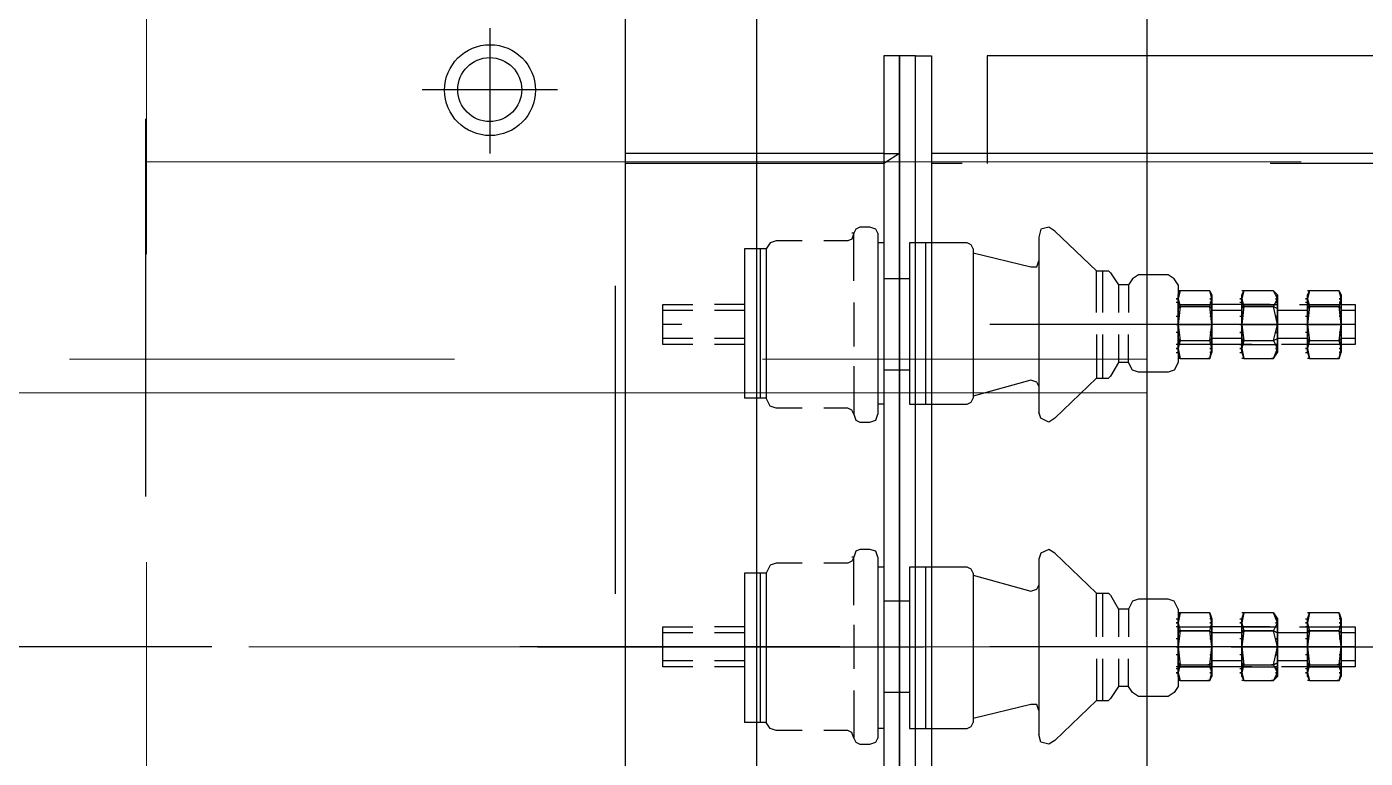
# Model space of a CAD drawing. Header units: metres. Extents: x 531759 to 532310, y 2674774 to 2675087.
# Drawn here: x 532111.0624 to 532111.4971, y 2674966.4623 to 2674966.6998 of the extents above; entities that cross this region are included whole.
import ezdxf

# ---------------------------------------------------------------- set-up
doc = ezdxf.new("R2010")
doc.units = ezdxf.units.M
doc.header["$MEASUREMENT"] = 0
for name, pattern in [('CENTER2', [1.125, 0.75, -0.125, 0.125, -0.125]), ('HIDDEN', [0.375, 0.25, -0.125]), ('PDF_IMPORT', [1, 0.8, -0.2])]:
    doc.linetypes.add(name, pattern=pattern)
doc.layers.add('IDT', color=7, linetype='Continuous')

# ---------------------------------------------------------------- blocks, each defined once
blk = doc.blocks.new('IDT')
at = {"layer": 'IDT', "color": 253, "linetype": 'CENTER2', "lineweight": 5, "ltscale": 0.5}
for p, q in [((27.00598, 20.55789), (27.00598, 21.85489)), ((27.4477, 21.26041), (26.33098, 21.26041)), ((26.63098, 21.10291), (27.33098, 21.10291))]:
    blk.add_line(p, q, dxfattribs=at)
at = {"layer": 'IDT', "color": 0, "linetype": 'PDF_IMPORT', "lineweight": 25, "ltscale": 0.153333}
blk.add_line((27.0063, 20.86626), (27.0063, 21.65456), dxfattribs=at)
at = {"layer": 'IDT', "color": 0, "lineweight": 25}
for p, q in [((26.80793, 20.89662), (26.80793, 21.62419)), ((26.85058, 20.93992), (26.85058, 21.5809)), ((26.75107, 21.0685), (26.75107, 21.45232)), ((26.75624, 21.45232), (26.75624, 21.0685)), ((26.75624, 21.45232), (26.75624, 21.0685)), ((26.76141, 21.45232), (26.76141, 21.0685)), ((26.76141, 21.0685), (26.76141, 21.45232)), ((26.76658, 21.0685), (26.76658, 21.45232)), ((26.85058, 21.10016), (26.85058, 21.4213)), ((26.69744, 21.27786), (26.71101, 21.29078)), ((26.71101, 21.29078), (26.71295, 21.29207)), ((26.71295, 21.29207), (26.71553, 21.29142)), ((26.71553, 21.29142), (26.71618, 21.28884)), ((26.76916, 21.29142), (26.76852, 21.29013)), ((26.7711, 21.29207), (26.76916, 21.29142)), ((26.77433, 21.29207), (26.7711, 21.29207)), ((26.77562, 21.29142), (26.77433, 21.29207)), ((26.77627, 21.29013), (26.77562, 21.29142)), ((26.73815, 21.28626), (26.7375, 21.28496)), ((26.73944, 21.2869), (26.73815, 21.28626)), ((26.75818, 21.2869), (26.73944, 21.2869)), ((26.76658, 21.2869), (26.76852, 21.2869)), ((26.77627, 21.27462), (26.77627, 21.29013)), ((26.77627, 21.29013), (26.77692, 21.28819)), ((26.77692, 21.28819), (26.77821, 21.28755)), ((26.77821, 21.28755), (26.78596, 21.28755)), ((26.79307, 21.28755), (26.80147, 21.28755)), ((26.80147, 21.28755), (26.80341, 21.2869)), ((26.80341, 21.2869), (26.8047, 21.28496)), ((26.71876, 21.27915), (26.7375, 21.28367)), ((26.8047, 21.28496), (26.81181, 21.28496)), ((26.69356, 21.27786), (26.69292, 21.27721)), ((26.69744, 21.27786), (26.69356, 21.27786)), ((26.6955, 21.26429), (26.6955, 21.27786)), ((26.69744, 21.26429), (26.69744, 21.27786)), ((26.71618, 21.28109), (26.71682, 21.27915)), ((26.71682, 21.27915), (26.71876, 21.27915)), ((26.67095, 21.27333), (26.67224, 21.27527)), ((26.67095, 21.26429), (26.67095, 21.27333)), ((26.67224, 21.27527), (26.67418, 21.27656)), ((26.67418, 21.27656), (26.68387, 21.27656)), ((26.68387, 21.27656), (26.68581, 21.27527)), ((26.68581, 21.27527), (26.6871, 21.27333)), ((26.6871, 21.27333), (26.6871, 21.26429)), ((26.6871, 21.27333), (26.69033, 21.27333)), ((26.69033, 21.27333), (26.69292, 21.27721)), ((26.69033, 21.26429), (26.69033, 21.27333)), ((26.75818, 21.27527), (26.76658, 21.27527)), ((26.61861, 21.27139), (26.61796, 21.26881)), ((26.61796, 21.26881), (26.61861, 21.27139)), ((26.61861, 21.27139), (26.61796, 21.2701)), ((26.61796, 21.2701), (26.61796, 21.26946)), ((26.61796, 21.26881), (26.61796, 21.2701)), ((26.61796, 21.2701), (26.61796, 21.26881)), ((26.61796, 21.2701), (26.61796, 21.26946)), ((26.61796, 21.26881), (26.61861, 21.26622)), ((26.61861, 21.26622), (26.61796, 21.26881)), ((26.61796, 21.26558), (26.61796, 21.26881)), ((26.61796, 21.26881), (26.61796, 21.26558)), ((26.61861, 21.26881), (26.61796, 21.26881)), ((26.61796, 21.26881), (26.61861, 21.26881)), ((26.6283, 21.27139), (26.61861, 21.27139)), ((26.61861, 21.27139), (26.61926, 21.27139)), ((26.62895, 21.26881), (26.6283, 21.27139)), ((26.62895, 21.2701), (26.6283, 21.27139)), ((26.6283, 21.27139), (26.62895, 21.26881)), ((26.6283, 21.27139), (26.62895, 21.27139)), ((26.6283, 21.26622), (26.62895, 21.26881)), ((26.62895, 21.26881), (26.6283, 21.26622)), ((26.62895, 21.26946), (26.62895, 21.2701)), ((26.62895, 21.26881), (26.62895, 21.2701)), ((26.62895, 21.2701), (26.62895, 21.26881)), ((26.62895, 21.2701), (26.62895, 21.26946)), ((26.62895, 21.26558), (26.62895, 21.26881)), ((26.62895, 21.26881), (26.62895, 21.26558)), ((26.62959, 21.26881), (26.62895, 21.26881)), ((26.62895, 21.26881), (26.62959, 21.26881)), ((26.63993, 21.27139), (26.63864, 21.26881)), ((26.63864, 21.26881), (26.63993, 21.27139)), ((26.63993, 21.27139), (26.63864, 21.2701)), ((26.63864, 21.26881), (26.63864, 21.2701)), ((26.63864, 21.2701), (26.63864, 21.26881)), ((26.63864, 21.26946), (26.63929, 21.2701)), ((26.63929, 21.2701), (26.63864, 21.26946)), ((26.63864, 21.26881), (26.63993, 21.26622)), ((26.63993, 21.26622), (26.63864, 21.26881)), ((26.63864, 21.26558), (26.63864, 21.26881)), ((26.63864, 21.26881), (26.63864, 21.26558)), ((26.63929, 21.26881), (26.63864, 21.26881)), ((26.63864, 21.26881), (26.63929, 21.26881)), ((26.64962, 21.27139), (26.63993, 21.27139)), ((26.63993, 21.27139), (26.64058, 21.27139)), ((26.65027, 21.26881), (26.64962, 21.27139)), ((26.65027, 21.2701), (26.64962, 21.27139)), ((26.64962, 21.27139), (26.65027, 21.26881)), ((26.64962, 21.27139), (26.65027, 21.27139)), ((26.64962, 21.26622), (26.65027, 21.26881)), ((26.65027, 21.26881), (26.64962, 21.26622)), ((26.65027, 21.26946), (26.65027, 21.2701)), ((26.65027, 21.26881), (26.65027, 21.2701)), ((26.65027, 21.2701), (26.65027, 21.26881)), ((26.65027, 21.2701), (26.65027, 21.26946)), ((26.65027, 21.26558), (26.65027, 21.26881)), ((26.65027, 21.26881), (26.65027, 21.26558)), ((26.65092, 21.26881), (26.65027, 21.26881)), ((26.65027, 21.26881), (26.65092, 21.26881)), ((26.66061, 21.27139), (26.65996, 21.26881)), ((26.65996, 21.26881), (26.66061, 21.27139)), ((26.66061, 21.27139), (26.65996, 21.2701)), ((26.65996, 21.2701), (26.65996, 21.26946)), ((26.65996, 21.26881), (26.65996, 21.2701)), ((26.65996, 21.2701), (26.65996, 21.26881)), ((26.65996, 21.2701), (26.65996, 21.26946)), ((26.65996, 21.26881), (26.66061, 21.26622)), ((26.66061, 21.26622), (26.65996, 21.26881)), ((26.65996, 21.26558), (26.65996, 21.26881)), ((26.65996, 21.26881), (26.65996, 21.26558)), ((26.66061, 21.26881), (26.65996, 21.26881)), ((26.65996, 21.26881), (26.66061, 21.26881)), ((26.6703, 21.27139), (26.66061, 21.27139)), ((26.66061, 21.27139), (26.66126, 21.27139)), ((26.67095, 21.26881), (26.6703, 21.27139)), ((26.67095, 21.2701), (26.6703, 21.27139)), ((26.6703, 21.27139), (26.67095, 21.26881)), ((26.6703, 21.27139), (26.67095, 21.27139)), ((26.6703, 21.26622), (26.67095, 21.26881)), ((26.67095, 21.26881), (26.6703, 21.26622)), ((26.67095, 21.26946), (26.67095, 21.2701)), ((26.67095, 21.26881), (26.67095, 21.2701)), ((26.67095, 21.2701), (26.67095, 21.26881)), ((26.67095, 21.2701), (26.67095, 21.26946)), ((26.67095, 21.26558), (26.67095, 21.26881)), ((26.67095, 21.26881), (26.67095, 21.26558)), ((26.67159, 21.26881), (26.67095, 21.26881)), ((26.67095, 21.26881), (26.67159, 21.26881)), ((26.61344, 21.25395), (26.61344, 21.26687)), ((26.61344, 21.26687), (26.63735, 21.26687)), ((26.61344, 21.26493), (26.61796, 21.26493)), ((26.61796, 21.26752), (26.61861, 21.26752)), ((26.61796, 21.26752), (26.61861, 21.26752)), ((26.61796, 21.26687), (26.61796, 21.26622)), ((26.61796, 21.26622), (26.61796, 21.26687)), ((26.62895, 21.26687), (26.61796, 21.26687)), ((26.61796, 21.26687), (26.61861, 21.26687)), ((26.61861, 21.26622), (26.61796, 21.26041)), ((26.61861, 21.26622), (26.61796, 21.26041)), ((26.61796, 21.26622), (26.61796, 21.26364)), ((26.61796, 21.26364), (26.61796, 21.26622)), ((26.61796, 21.26558), (26.61861, 21.26622)), ((26.61861, 21.26622), (26.61796, 21.26558)), ((26.61796, 21.26041), (26.61796, 21.26558)), ((26.61796, 21.26558), (26.61796, 21.26041)), ((26.6283, 21.26622), (26.61861, 21.26622)), ((26.6283, 21.26622), (26.61861, 21.26622)), ((26.61861, 21.26622), (26.61926, 21.26622)), ((26.62895, 21.26041), (26.6283, 21.26622)), ((26.62895, 21.26041), (26.6283, 21.26622)), ((26.6283, 21.26622), (26.62895, 21.26558)), ((26.6283, 21.26622), (26.62895, 21.26558)), ((26.62895, 21.26622), (26.6283, 21.26622)), ((26.6283, 21.26622), (26.62895, 21.26622)), ((26.62895, 21.26752), (26.62959, 21.26752)), ((26.62895, 21.26752), (26.62959, 21.26752)), ((26.62895, 21.26622), (26.62895, 21.26687)), ((26.62895, 21.26687), (26.62895, 21.26622)), ((26.62895, 21.26687), (26.62959, 21.26687)), ((26.62895, 21.26364), (26.62895, 21.26622)), ((26.62895, 21.26622), (26.62895, 21.26364)), ((26.62895, 21.26041), (26.62895, 21.26558)), ((26.62895, 21.26558), (26.62895, 21.26041)), ((26.62895, 21.26493), (26.63864, 21.26493)), ((26.63864, 21.26752), (26.63929, 21.26752)), ((26.63929, 21.26752), (26.63864, 21.26752)), ((26.63864, 21.26687), (26.63864, 21.26622)), ((26.63864, 21.26622), (26.63864, 21.26687)), ((26.65027, 21.26687), (26.63864, 21.26687)), ((26.63864, 21.26687), (26.63929, 21.26687)), ((26.63993, 21.26622), (26.63864, 21.26041)), ((26.63993, 21.26622), (26.63864, 21.26041)), ((26.63864, 21.26622), (26.63864, 21.26364)), ((26.63864, 21.26364), (26.63864, 21.26622)), ((26.63864, 21.26558), (26.63993, 21.26622)), ((26.63993, 21.26622), (26.63864, 21.26558)), ((26.63864, 21.26041), (26.63864, 21.26558)), ((26.63864, 21.26558), (26.63864, 21.26041)), ((26.64962, 21.26622), (26.63993, 21.26622)), ((26.64962, 21.26622), (26.63993, 21.26622)), ((26.63993, 21.26622), (26.64058, 21.26622)), ((26.64704, 21.26687), (26.67095, 21.26687)), ((26.65027, 21.26041), (26.64962, 21.26622)), ((26.65027, 21.26041), (26.64962, 21.26622)), ((26.64962, 21.26622), (26.65027, 21.26558)), ((26.64962, 21.26622), (26.65027, 21.26558)), ((26.65027, 21.26622), (26.64962, 21.26622)), ((26.64962, 21.26622), (26.65027, 21.26622)), ((26.65027, 21.26752), (26.65092, 21.26752)), ((26.65027, 21.26752), (26.65092, 21.26752)), ((26.65027, 21.26622), (26.65027, 21.26687)), ((26.65027, 21.26687), (26.65027, 21.26622)), ((26.65027, 21.26687), (26.65092, 21.26687)), ((26.65027, 21.26364), (26.65027, 21.26622)), ((26.65027, 21.26622), (26.65027, 21.26364)), ((26.65027, 21.26041), (26.65027, 21.26558)), ((26.65027, 21.26558), (26.65027, 21.26041)), ((26.65027, 21.26493), (26.65996, 21.26493)), ((26.65996, 21.26752), (26.66061, 21.26752)), ((26.65996, 21.26752), (26.66061, 21.26752)), ((26.65996, 21.26687), (26.65996, 21.26622)), ((26.65996, 21.26622), (26.65996, 21.26687)), ((26.67095, 21.26687), (26.65996, 21.26687)), ((26.65996, 21.26687), (26.66061, 21.26687)), ((26.66061, 21.26622), (26.65996, 21.26041)), ((26.66061, 21.26622), (26.65996, 21.26041)), ((26.65996, 21.26622), (26.65996, 21.26364)), ((26.65996, 21.26364), (26.65996, 21.26622)), ((26.65996, 21.26558), (26.66061, 21.26622)), ((26.66061, 21.26622), (26.65996, 21.26558)), ((26.65996, 21.26041), (26.65996, 21.26558)), ((26.65996, 21.26558), (26.65996, 21.26041)), ((26.6703, 21.26622), (26.66061, 21.26622)), ((26.6703, 21.26622), (26.66061, 21.26622)), ((26.66061, 21.26622), (26.66126, 21.26622)), ((26.67095, 21.26041), (26.6703, 21.26622)), ((26.67095, 21.26041), (26.6703, 21.26622)), ((26.6703, 21.26622), (26.67095, 21.26558)), ((26.6703, 21.26622), (26.67095, 21.26558)), ((26.67095, 21.26622), (26.6703, 21.26622)), ((26.6703, 21.26622), (26.67095, 21.26622)), ((26.67095, 21.26752), (26.67159, 21.26752)), ((26.67095, 21.26752), (26.67159, 21.26752)), ((26.67095, 21.26622), (26.67095, 21.26687)), ((26.67095, 21.26687), (26.67095, 21.26622)), ((26.67095, 21.26687), (26.67159, 21.26687)), ((26.67095, 21.26364), (26.67095, 21.26622)), ((26.67095, 21.26622), (26.67095, 21.26364)), ((26.67095, 21.26041), (26.67095, 21.26558)), ((26.67095, 21.26558), (26.67095, 21.26041)), ((26.77627, 21.2533), (26.77627, 21.26752)), ((26.81181, 21.26687), (26.8215, 21.26687)), ((26.81181, 21.26493), (26.8215, 21.26493)), ((26.82861, 21.26687), (26.8383, 21.26687)), ((26.82861, 21.26493), (26.8383, 21.26493)), ((26.8383, 21.26687), (26.8383, 21.25395)), ((26.61796, 21.26364), (26.61796, 21.26041)), ((26.61796, 21.26041), (26.61796, 21.26364)), ((26.61796, 21.26299), (26.61861, 21.26299)), ((26.61796, 21.26041), (26.61861, 21.25524)), ((26.61796, 21.26041), (26.61861, 21.25524)), ((26.61796, 21.25589), (26.61796, 21.26041)), ((26.61796, 21.26041), (26.61796, 21.25589)), ((26.61796, 21.26041), (26.61796, 21.25718)), ((26.61796, 21.25718), (26.61796, 21.26041)), ((26.61796, 21.26041), (26.62895, 21.26041)), ((26.62895, 21.26041), (26.61796, 21.26041)), ((26.61796, 21.26041), (26.61861, 21.26041)), ((26.6283, 21.25524), (26.62895, 21.26041)), ((26.6283, 21.25524), (26.62895, 21.26041)), ((26.62895, 21.26041), (26.62895, 21.26364)), ((26.62895, 21.26364), (26.62895, 21.26041)), ((26.62895, 21.26299), (26.62959, 21.26299)), ((26.62895, 21.26299), (26.62959, 21.26299)), ((26.62895, 21.26041), (26.62895, 21.25589)), ((26.62895, 21.25589), (26.62895, 21.26041)), ((26.62895, 21.25718), (26.62895, 21.26041)), ((26.62895, 21.26041), (26.62895, 21.25718)), ((26.62959, 21.26041), (26.62895, 21.26041)), ((26.62895, 21.26041), (26.62959, 21.26041)), ((26.63864, 21.26364), (26.63864, 21.26041)), ((26.63864, 21.26041), (26.63864, 21.26364)), ((26.63929, 21.26299), (26.63864, 21.26299)), ((26.63864, 21.26299), (26.63929, 21.26299)), ((26.63864, 21.26041), (26.63993, 21.25524)), ((26.63864, 21.26041), (26.63993, 21.25524)), ((26.63864, 21.25589), (26.63864, 21.26041)), ((26.63864, 21.26041), (26.63864, 21.25589)), ((26.63864, 21.26041), (26.63864, 21.25718)), ((26.63864, 21.25718), (26.63864, 21.26041)), ((26.63864, 21.26041), (26.65027, 21.26041)), ((26.65027, 21.26041), (26.63864, 21.26041)), ((26.63864, 21.26041), (26.63929, 21.26041)), ((26.64962, 21.25524), (26.65027, 21.26041)), ((26.64962, 21.25524), (26.65027, 21.26041)), ((26.65027, 21.26041), (26.65027, 21.26364)), ((26.65027, 21.26364), (26.65027, 21.26041)), ((26.65027, 21.26299), (26.65092, 21.26299)), ((26.65027, 21.26299), (26.65092, 21.26299)), ((26.65027, 21.26041), (26.65027, 21.25589)), ((26.65027, 21.25589), (26.65027, 21.26041)), ((26.65027, 21.25718), (26.65027, 21.26041)), ((26.65027, 21.26041), (26.65027, 21.25718)), ((26.65092, 21.26041), (26.65027, 21.26041)), ((26.65027, 21.26041), (26.65092, 21.26041)), ((26.65996, 21.26364), (26.65996, 21.26041)), ((26.65996, 21.26041), (26.65996, 21.26364)), ((26.65996, 21.26299), (26.66061, 21.26299)), ((26.65996, 21.26041), (26.66061, 21.25524)), ((26.65996, 21.26041), (26.66061, 21.25524)), ((26.65996, 21.25589), (26.65996, 21.26041)), ((26.65996, 21.26041), (26.65996, 21.25589)), ((26.65996, 21.26041), (26.65996, 21.25718)), ((26.65996, 21.25718), (26.65996, 21.26041)), ((26.65996, 21.26041), (26.67095, 21.26041)), ((26.67095, 21.26041), (26.65996, 21.26041)), ((26.65996, 21.26041), (26.66061, 21.26041)), ((26.6703, 21.25524), (26.67095, 21.26041)), ((26.6703, 21.25524), (26.67095, 21.26041)), ((26.67095, 21.26041), (26.67095, 21.26364)), ((26.67095, 21.26364), (26.67095, 21.26041)), ((26.67095, 21.26299), (26.67159, 21.26299)), ((26.67095, 21.26299), (26.67159, 21.26299)), ((26.67095, 21.26041), (26.67095, 21.25589)), ((26.67095, 21.25589), (26.67095, 21.26041)), ((26.67095, 21.25718), (26.67095, 21.26041)), ((26.67095, 21.26041), (26.67095, 21.25718)), ((26.67159, 21.26041), (26.67095, 21.26041)), ((26.67095, 21.26041), (26.67159, 21.26041)), ((26.61344, 21.25589), (26.61796, 21.25589)), ((26.61796, 21.25782), (26.61861, 21.25782)), ((26.61796, 21.25718), (26.61796, 21.25524)), ((26.61796, 21.25524), (26.61796, 21.25718)), ((26.61796, 21.25266), (26.61796, 21.25589)), ((26.61796, 21.25589), (26.61796, 21.25266)), ((26.61796, 21.25589), (26.61861, 21.25524)), ((26.61861, 21.25524), (26.61796, 21.25589)), ((26.6283, 21.25524), (26.62895, 21.25589)), ((26.6283, 21.25524), (26.62895, 21.25589)), ((26.62895, 21.25782), (26.62959, 21.25782)), ((26.62895, 21.25782), (26.62959, 21.25782)), ((26.62895, 21.25524), (26.62895, 21.25718)), ((26.62895, 21.25718), (26.62895, 21.25524)), ((26.62895, 21.25589), (26.62895, 21.25266)), ((26.62895, 21.25266), (26.62895, 21.25589)), ((26.62895, 21.25589), (26.63864, 21.25589)), ((26.63929, 21.25782), (26.63864, 21.25782)), ((26.63864, 21.25782), (26.63929, 21.25782)), ((26.63864, 21.25718), (26.63864, 21.25524)), ((26.63864, 21.25524), (26.63864, 21.25718)), ((26.63864, 21.25266), (26.63864, 21.25589)), ((26.63864, 21.25589), (26.63864, 21.25266)), ((26.63864, 21.25589), (26.63993, 21.25524)), ((26.63993, 21.25524), (26.63864, 21.25589)), ((26.64962, 21.25524), (26.65027, 21.25589)), ((26.64962, 21.25524), (26.65027, 21.25589)), ((26.65027, 21.25782), (26.65092, 21.25782)), ((26.65027, 21.25782), (26.65092, 21.25782)), ((26.65027, 21.25524), (26.65027, 21.25718)), ((26.65027, 21.25718), (26.65027, 21.25524)), ((26.65027, 21.25589), (26.65027, 21.25266)), ((26.65027, 21.25266), (26.65027, 21.25589)), ((26.65027, 21.25589), (26.65996, 21.25589)), ((26.65996, 21.25782), (26.66061, 21.25782)), ((26.65996, 21.25718), (26.65996, 21.25524)), ((26.65996, 21.25524), (26.65996, 21.25718)), ((26.65996, 21.25266), (26.65996, 21.25589)), ((26.65996, 21.25589), (26.65996, 21.25266)), ((26.65996, 21.25589), (26.66061, 21.25524)), ((26.66061, 21.25524), (26.65996, 21.25589)), ((26.6703, 21.25524), (26.67095, 21.25589)), ((26.6703, 21.25524), (26.67095, 21.25589)), ((26.67095, 21.25782), (26.67159, 21.25782)), ((26.67095, 21.25782), (26.67159, 21.25782)), ((26.67095, 21.25524), (26.67095, 21.25718)), ((26.67095, 21.25718), (26.67095, 21.25524)), ((26.67095, 21.24813), (26.67095, 21.25718)), ((26.67095, 21.25589), (26.67095, 21.25266)), ((26.67095, 21.25266), (26.67095, 21.25589)), ((26.6871, 21.24813), (26.6871, 21.25718)), ((26.69033, 21.24813), (26.69033, 21.25718)), ((26.6955, 21.24296), (26.6955, 21.25718)), ((26.69744, 21.25718), (26.69744, 21.24296)), ((26.81181, 21.25589), (26.8215, 21.25589)), ((26.82861, 21.25589), (26.8383, 21.25589)), ((26.63153, 21.25395), (26.61344, 21.25395)), ((26.61861, 21.25524), (26.61796, 21.25266)), ((26.61861, 21.25524), (26.61796, 21.25266)), ((26.61796, 21.25524), (26.61796, 21.25395)), ((26.61796, 21.25395), (26.61796, 21.25524)), ((26.61796, 21.25395), (26.61861, 21.25395)), ((26.61796, 21.25395), (26.61861, 21.25395)), ((26.62895, 21.25395), (26.61796, 21.25395)), ((26.61796, 21.25266), (26.61861, 21.24942)), ((26.61796, 21.25266), (26.61861, 21.24942)), ((26.61796, 21.25266), (26.61796, 21.25136)), ((26.61796, 21.25136), (26.61796, 21.25266)), ((26.61861, 21.25266), (26.61796, 21.25266)), ((26.61796, 21.25266), (26.61861, 21.25266)), ((26.6283, 21.25524), (26.61861, 21.25524)), ((26.61861, 21.25524), (26.6283, 21.25524)), ((26.61861, 21.25524), (26.61926, 21.25524)), ((26.61861, 21.25524), (26.61926, 21.25524)), ((26.62895, 21.25266), (26.6283, 21.25524)), ((26.62895, 21.25266), (26.6283, 21.25524)), ((26.62895, 21.25524), (26.6283, 21.25524)), ((26.6283, 21.25524), (26.62895, 21.25524)), ((26.6283, 21.24942), (26.62895, 21.25266)), ((26.6283, 21.24942), (26.62895, 21.25266)), ((26.62895, 21.25395), (26.62895, 21.25524)), ((26.62895, 21.25524), (26.62895, 21.25395)), ((26.62895, 21.25395), (26.62959, 21.25395)), ((26.62895, 21.25395), (26.62959, 21.25395)), ((26.62895, 21.25266), (26.62895, 21.25136)), ((26.62895, 21.25136), (26.62895, 21.25266)), ((26.62959, 21.25266), (26.62895, 21.25266)), ((26.62895, 21.25266), (26.62959, 21.25266)), ((26.63993, 21.25524), (26.63864, 21.25266)), ((26.63993, 21.25524), (26.63864, 21.25266)), ((26.63864, 21.25524), (26.63864, 21.25395)), ((26.63864, 21.25395), (26.63864, 21.25524)), ((26.63929, 21.25395), (26.63864, 21.25395)), ((26.63929, 21.25395), (26.63864, 21.25395)), ((26.65027, 21.25395), (26.63864, 21.25395)), ((26.63864, 21.25266), (26.63993, 21.24942)), ((26.63864, 21.25266), (26.63993, 21.24942)), ((26.63864, 21.25266), (26.63864, 21.25136)), ((26.63864, 21.25136), (26.63864, 21.25266)), ((26.63929, 21.25266), (26.63864, 21.25266)), ((26.63864, 21.25266), (26.63929, 21.25266)), ((26.64962, 21.25524), (26.63993, 21.25524)), ((26.63993, 21.25524), (26.64962, 21.25524)), ((26.63993, 21.25524), (26.64058, 21.25524)), ((26.63993, 21.25524), (26.64058, 21.25524)), ((26.64122, 21.25395), (26.65996, 21.25395)), ((26.65027, 21.25266), (26.64962, 21.25524)), ((26.65027, 21.25266), (26.64962, 21.25524)), ((26.65027, 21.25524), (26.64962, 21.25524)), ((26.64962, 21.25524), (26.65027, 21.25524)), ((26.64962, 21.24942), (26.65027, 21.25266)), ((26.64962, 21.24942), (26.65027, 21.25266)), ((26.65027, 21.25395), (26.65027, 21.25524)), ((26.65027, 21.25524), (26.65027, 21.25395)), ((26.65027, 21.25395), (26.65092, 21.25395)), ((26.65027, 21.25395), (26.65092, 21.25395)), ((26.65027, 21.25266), (26.65027, 21.25136)), ((26.65027, 21.25136), (26.65027, 21.25266)), ((26.65092, 21.25266), (26.65027, 21.25266)), ((26.65027, 21.25266), (26.65092, 21.25266)), ((26.66061, 21.25524), (26.65996, 21.25266)), ((26.66061, 21.25524), (26.65996, 21.25266)), ((26.65996, 21.25524), (26.65996, 21.25395)), ((26.65996, 21.25395), (26.65996, 21.25524)), ((26.65996, 21.25395), (26.66061, 21.25395)), ((26.65996, 21.25395), (26.66061, 21.25395)), ((26.67095, 21.25395), (26.65996, 21.25395)), ((26.65996, 21.25266), (26.66061, 21.24942)), ((26.65996, 21.25266), (26.66061, 21.24942)), ((26.65996, 21.25266), (26.65996, 21.25136)), ((26.65996, 21.25136), (26.65996, 21.25266)), ((26.66061, 21.25266), (26.65996, 21.25266)), ((26.65996, 21.25266), (26.66061, 21.25266)), ((26.6703, 21.25524), (26.66061, 21.25524)), ((26.66061, 21.25524), (26.6703, 21.25524)), ((26.66061, 21.25524), (26.66126, 21.25524)), ((26.66061, 21.25524), (26.66126, 21.25524)), ((26.67095, 21.25266), (26.6703, 21.25524)), ((26.67095, 21.25266), (26.6703, 21.25524)), ((26.67095, 21.25524), (26.6703, 21.25524)), ((26.6703, 21.25524), (26.67095, 21.25524)), ((26.6703, 21.24942), (26.67095, 21.25266)), ((26.6703, 21.24942), (26.67095, 21.25266)), ((26.67095, 21.25395), (26.67095, 21.25524)), ((26.67095, 21.25524), (26.67095, 21.25395)), ((26.67095, 21.25395), (26.67159, 21.25395)), ((26.67095, 21.25395), (26.67159, 21.25395)), ((26.67095, 21.25266), (26.67095, 21.25136)), ((26.67095, 21.25136), (26.67095, 21.25266)), ((26.67159, 21.25266), (26.67095, 21.25266)), ((26.67095, 21.25266), (26.67159, 21.25266)), ((26.81181, 21.25395), (26.8215, 21.25395)), ((26.8383, 21.25395), (26.82861, 21.25395)), ((26.61861, 21.24942), (26.61796, 21.25136)), ((26.61796, 21.25136), (26.61861, 21.25136)), ((26.61861, 21.24942), (26.6283, 21.24942)), ((26.61861, 21.24942), (26.61926, 21.24942)), ((26.62895, 21.25136), (26.6283, 21.24942)), ((26.6283, 21.24942), (26.62895, 21.24942)), ((26.62959, 21.25136), (26.62895, 21.25136)), ((26.63993, 21.24942), (26.63864, 21.25136)), ((26.63864, 21.25136), (26.63929, 21.25136)), ((26.63929, 21.25136), (26.63864, 21.25136)), ((26.63993, 21.24942), (26.64962, 21.24942)), ((26.63993, 21.24942), (26.64058, 21.24942)), ((26.65027, 21.25136), (26.64962, 21.24942)), ((26.64962, 21.24942), (26.65027, 21.24942)), ((26.65092, 21.25136), (26.65027, 21.25136)), ((26.66061, 21.24942), (26.65996, 21.25136)), ((26.65996, 21.25136), (26.66061, 21.25136)), ((26.66061, 21.24942), (26.6703, 21.24942)), ((26.66061, 21.24942), (26.66126, 21.24942)), ((26.67095, 21.25136), (26.6703, 21.24942)), ((26.6703, 21.24942), (26.67095, 21.24942)), ((26.67159, 21.25136), (26.67095, 21.25136)), ((26.67095, 21.24813), (26.67224, 21.24555)), ((26.68581, 21.24555), (26.6871, 21.24813)), ((26.6871, 21.24813), (26.69033, 21.24813)), ((26.69292, 21.24361), (26.69033, 21.24813)), ((26.67224, 21.24555), (26.67418, 21.2449)), ((26.67418, 21.2449), (26.68387, 21.2449)), ((26.68387, 21.2449), (26.68581, 21.24555)), ((26.69356, 21.24296), (26.69292, 21.24361)), ((26.69744, 21.24296), (26.69356, 21.24296)), ((26.69744, 21.24296), (26.71101, 21.23004)), ((26.75818, 21.24555), (26.76658, 21.24555)), ((26.77627, 21.24684), (26.77627, 21.23133)), ((26.71682, 21.24167), (26.71618, 21.24038)), ((26.71876, 21.24232), (26.71682, 21.24167)), ((26.7375, 21.23715), (26.71876, 21.24232)), ((26.7375, 21.2365), (26.73815, 21.23521)), ((26.73815, 21.23521), (26.73944, 21.23456)), ((26.73944, 21.23456), (26.75818, 21.23456)), ((26.76658, 21.23456), (26.76852, 21.23456)), ((26.80341, 21.23392), (26.8047, 21.2365)), ((26.8047, 21.2365), (26.81181, 21.2365)), ((26.71101, 21.23004), (26.71295, 21.22875)), ((26.71295, 21.22875), (26.71553, 21.23004)), ((26.71553, 21.23004), (26.71618, 21.23198)), ((26.76852, 21.23133), (26.76916, 21.22939)), ((26.77562, 21.22939), (26.77627, 21.23133)), ((26.77627, 21.23133), (26.77692, 21.23262)), ((26.77627, 21.23133), (26.77692, 21.23133)), ((26.77692, 21.23262), (26.77821, 21.23327)), ((26.77821, 21.23327), (26.78596, 21.23327)), ((26.79307, 21.23327), (26.80147, 21.23327)), ((26.80147, 21.23327), (26.80341, 21.23392)), ((26.76916, 21.22939), (26.7711, 21.22875)), ((26.7711, 21.22875), (26.77433, 21.22875)), ((26.77433, 21.22875), (26.77562, 21.22939)), ((26.71101, 21.1861), (26.71295, 21.18739)), ((26.71295, 21.18739), (26.71553, 21.1861)), ((26.76916, 21.18675), (26.76852, 21.18481)), ((26.7711, 21.18739), (26.76916, 21.18675)), ((26.77433, 21.18739), (26.7711, 21.18739)), ((26.77562, 21.18675), (26.77433, 21.18739)), ((26.77627, 21.18481), (26.77562, 21.18675)), ((26.69744, 21.17318), (26.71101, 21.1861)), ((26.71553, 21.1861), (26.71618, 21.18416)), ((26.77627, 21.1693), (26.77627, 21.18481)), ((26.77627, 21.18481), (26.77692, 21.18352)), ((26.77692, 21.18352), (26.77821, 21.18287)), ((26.77821, 21.18287), (26.78596, 21.18287)), ((26.79307, 21.18287), (26.80147, 21.18287)), ((26.80147, 21.18287), (26.80341, 21.18222)), ((26.80341, 21.18222), (26.8047, 21.17964)), ((26.71876, 21.17382), (26.7375, 21.17899)), ((26.73815, 21.18093), (26.7375, 21.17964)), ((26.73944, 21.18158), (26.73815, 21.18093)), ((26.75818, 21.18158), (26.73944, 21.18158)), ((26.76658, 21.18158), (26.76852, 21.18158)), ((26.8047, 21.17964), (26.81181, 21.17964)), ((26.69356, 21.17318), (26.69292, 21.17253)), ((26.69744, 21.17318), (26.69356, 21.17318)), ((26.6955, 21.15896), (26.6955, 21.17318)), ((26.69744, 21.15896), (26.69744, 21.17318)), ((26.71618, 21.17576), (26.71682, 21.17447)), ((26.71682, 21.17447), (26.71876, 21.17382)), ((26.67095, 21.16801), (26.67224, 21.17059)), ((26.67224, 21.17059), (26.67418, 21.17124)), ((26.67418, 21.17124), (26.68387, 21.17124)), ((26.68387, 21.17124), (26.68581, 21.17059)), ((26.68581, 21.17059), (26.6871, 21.16801)), ((26.69033, 21.16801), (26.69292, 21.17253)), ((26.75818, 21.17059), (26.76658, 21.17059)), ((26.61861, 21.16672), (26.61796, 21.16349)), ((26.61796, 21.16349), (26.61861, 21.16672)), ((26.61861, 21.16672), (26.61796, 21.16478)), ((26.61796, 21.16478), (26.61861, 21.16478)), ((26.61796, 21.16349), (26.61796, 21.16478)), ((26.61796, 21.16478), (26.61796, 21.16349)), ((26.6283, 21.16672), (26.61861, 21.16672)), ((26.61861, 21.16672), (26.61926, 21.16672)), ((26.62895, 21.16349), (26.6283, 21.16672)), ((26.62895, 21.16478), (26.6283, 21.16672)), ((26.6283, 21.16672), (26.62895, 21.16349)), ((26.6283, 21.16672), (26.62895, 21.16672)), ((26.62959, 21.16478), (26.62895, 21.16478)), ((26.62895, 21.16349), (26.62895, 21.16478)), ((26.62895, 21.16478), (26.62895, 21.16349)), ((26.63993, 21.16672), (26.63864, 21.16349)), ((26.63864, 21.16349), (26.63993, 21.16672)), ((26.63993, 21.16672), (26.63864, 21.16478)), ((26.63864, 21.16478), (26.63929, 21.16478)), ((26.63929, 21.16478), (26.63864, 21.16478)), ((26.63864, 21.16349), (26.63864, 21.16478)), ((26.63864, 21.16478), (26.63864, 21.16349)), ((26.64962, 21.16672), (26.63993, 21.16672)), ((26.63993, 21.16672), (26.64058, 21.16672)), ((26.65027, 21.16349), (26.64962, 21.16672)), ((26.65027, 21.16478), (26.64962, 21.16672)), ((26.64962, 21.16672), (26.65027, 21.16349)), ((26.64962, 21.16672), (26.65027, 21.16672)), ((26.65092, 21.16478), (26.65027, 21.16478)), ((26.65027, 21.16349), (26.65027, 21.16478)), ((26.65027, 21.16478), (26.65027, 21.16349)), ((26.66061, 21.16672), (26.65996, 21.16349)), ((26.65996, 21.16349), (26.66061, 21.16672)), ((26.66061, 21.16672), (26.65996, 21.16478)), ((26.65996, 21.16478), (26.66061, 21.16478)), ((26.65996, 21.16349), (26.65996, 21.16478)), ((26.65996, 21.16478), (26.65996, 21.16349)), ((26.6703, 21.16672), (26.66061, 21.16672)), ((26.66061, 21.16672), (26.66126, 21.16672)), ((26.67095, 21.16349), (26.6703, 21.16672)), ((26.67095, 21.16478), (26.6703, 21.16672)), ((26.6703, 21.16672), (26.67095, 21.16349)), ((26.6703, 21.16672), (26.67095, 21.16672)), ((26.67095, 21.15896), (26.67095, 21.16801)), ((26.67159, 21.16478), (26.67095, 21.16478)), ((26.67095, 21.16349), (26.67095, 21.16478)), ((26.67095, 21.16478), (26.67095, 21.16349)), ((26.6871, 21.16801), (26.6871, 21.15896)), ((26.6871, 21.16801), (26.69033, 21.16801)), ((26.69033, 21.15896), (26.69033, 21.16801)), ((26.61344, 21.14927), (26.61344, 21.16219)), ((26.61344, 21.16219), (26.63735, 21.16219)), ((26.61344, 21.16026), (26.61796, 21.16026)), ((26.61796, 21.16349), (26.61861, 21.1609)), ((26.61861, 21.1609), (26.61796, 21.16349)), ((26.61796, 21.16026), (26.61796, 21.16349)), ((26.61796, 21.16349), (26.61796, 21.16026)), ((26.61861, 21.16349), (26.61796, 21.16349)), ((26.61796, 21.16349), (26.61861, 21.16349)), ((26.61796, 21.16219), (26.61796, 21.1609)), ((26.61796, 21.1609), (26.61796, 21.16219)), ((26.61796, 21.16219), (26.61861, 21.16219)), ((26.61796, 21.16219), (26.61861, 21.16219)), ((26.61796, 21.16219), (26.62895, 21.16219)), ((26.61796, 21.16219), (26.61861, 21.16219)), ((26.61861, 21.1609), (26.61796, 21.15573)), ((26.61861, 21.1609), (26.61796, 21.15573)), ((26.61796, 21.1609), (26.61796, 21.15896)), ((26.61796, 21.15896), (26.61796, 21.1609)), ((26.61861, 21.1609), (26.61796, 21.16026)), ((26.61861, 21.1609), (26.61796, 21.16026)), ((26.61796, 21.15573), (26.61796, 21.16026)), ((26.61796, 21.16026), (26.61796, 21.15573)), ((26.6283, 21.1609), (26.61861, 21.1609)), ((26.6283, 21.1609), (26.61861, 21.1609)), ((26.61926, 21.1609), (26.61861, 21.1609)), ((26.6283, 21.1609), (26.62895, 21.16349)), ((26.62895, 21.16349), (26.6283, 21.1609)), ((26.62895, 21.15573), (26.6283, 21.1609)), ((26.62895, 21.15573), (26.6283, 21.1609)), ((26.6283, 21.1609), (26.62895, 21.16026)), ((26.6283, 21.1609), (26.62895, 21.16026)), ((26.62895, 21.1609), (26.6283, 21.1609)), ((26.6283, 21.1609), (26.62895, 21.1609)), ((26.62895, 21.16026), (26.62895, 21.16349)), ((26.62895, 21.16349), (26.62895, 21.16026)), ((26.62959, 21.16349), (26.62895, 21.16349)), ((26.62895, 21.16349), (26.62959, 21.16349)), ((26.62895, 21.1609), (26.62895, 21.16219)), ((26.62895, 21.16219), (26.62895, 21.1609)), ((26.62895, 21.16219), (26.62959, 21.16219)), ((26.62895, 21.16219), (26.62959, 21.16219)), ((26.62895, 21.16219), (26.62959, 21.16219)), ((26.62895, 21.15896), (26.62895, 21.1609)), ((26.62895, 21.1609), (26.62895, 21.15896)), ((26.62895, 21.15573), (26.62895, 21.16026)), ((26.62895, 21.16026), (26.62895, 21.15573)), ((26.62895, 21.16026), (26.63864, 21.16026)), ((26.63864, 21.16349), (26.63993, 21.1609)), ((26.63993, 21.1609), (26.63864, 21.16349)), ((26.63864, 21.16026), (26.63864, 21.16349)), ((26.63864, 21.16349), (26.63864, 21.16026)), ((26.63929, 21.16349), (26.63864, 21.16349)), ((26.63864, 21.16349), (26.63929, 21.16349)), ((26.63864, 21.16219), (26.63864, 21.1609)), ((26.63864, 21.1609), (26.63864, 21.16219)), ((26.63929, 21.16219), (26.63864, 21.16219)), ((26.63929, 21.16219), (26.63864, 21.16219)), ((26.65027, 21.16219), (26.63864, 21.16219)), ((26.63864, 21.16219), (26.63929, 21.16219)), ((26.63993, 21.1609), (26.63864, 21.15573)), ((26.63993, 21.1609), (26.63864, 21.15573)), ((26.63864, 21.1609), (26.63864, 21.15896)), ((26.63864, 21.15896), (26.63864, 21.1609)), ((26.63993, 21.1609), (26.63864, 21.16026)), ((26.63993, 21.1609), (26.63864, 21.16026)), ((26.63864, 21.15573), (26.63864, 21.16026)), ((26.63864, 21.16026), (26.63864, 21.15573)), ((26.64962, 21.1609), (26.63993, 21.1609)), ((26.64962, 21.1609), (26.63993, 21.1609)), ((26.64058, 21.1609), (26.63993, 21.1609)), ((26.64704, 21.16219), (26.67095, 21.16219)), ((26.64962, 21.1609), (26.65027, 21.16349)), ((26.65027, 21.16349), (26.64962, 21.1609)), ((26.65027, 21.15573), (26.64962, 21.1609)), ((26.65027, 21.15573), (26.64962, 21.1609)), ((26.65027, 21.16026), (26.64962, 21.1609)), ((26.64962, 21.1609), (26.65027, 21.16026)), ((26.65027, 21.1609), (26.64962, 21.1609)), ((26.64962, 21.1609), (26.65027, 21.1609)), ((26.65027, 21.16026), (26.65027, 21.16349)), ((26.65027, 21.16349), (26.65027, 21.16026)), ((26.65092, 21.16349), (26.65027, 21.16349)), ((26.65027, 21.16349), (26.65092, 21.16349)), ((26.65027, 21.1609), (26.65027, 21.16219)), ((26.65027, 21.16219), (26.65027, 21.1609)), ((26.65092, 21.16219), (26.65027, 21.16219)), ((26.65027, 21.16219), (26.65092, 21.16219)), ((26.65027, 21.16219), (26.65092, 21.16219)), ((26.65027, 21.15896), (26.65027, 21.1609)), ((26.65027, 21.1609), (26.65027, 21.15896)), ((26.65027, 21.15573), (26.65027, 21.16026)), ((26.65027, 21.16026), (26.65027, 21.15573)), ((26.65027, 21.16026), (26.65996, 21.16026)), ((26.65996, 21.16349), (26.66061, 21.1609)), ((26.66061, 21.1609), (26.65996, 21.16349)), ((26.65996, 21.16026), (26.65996, 21.16349)), ((26.65996, 21.16349), (26.65996, 21.16026)), ((26.66061, 21.16349), (26.65996, 21.16349)), ((26.65996, 21.16349), (26.66061, 21.16349)), ((26.65996, 21.16219), (26.65996, 21.1609)), ((26.65996, 21.1609), (26.65996, 21.16219)), ((26.65996, 21.16219), (26.66061, 21.16219)), ((26.65996, 21.16219), (26.66061, 21.16219)), ((26.65996, 21.16219), (26.67095, 21.16219)), ((26.65996, 21.16219), (26.66061, 21.16219)), ((26.66061, 21.1609), (26.65996, 21.15573)), ((26.66061, 21.1609), (26.65996, 21.15573)), ((26.65996, 21.1609), (26.65996, 21.15896)), ((26.65996, 21.15896), (26.65996, 21.1609)), ((26.66061, 21.1609), (26.65996, 21.16026)), ((26.66061, 21.1609), (26.65996, 21.16026)), ((26.65996, 21.15573), (26.65996, 21.16026)), ((26.65996, 21.16026), (26.65996, 21.15573)), ((26.6703, 21.1609), (26.66061, 21.1609)), ((26.6703, 21.1609), (26.66061, 21.1609)), ((26.66126, 21.1609), (26.66061, 21.1609)), ((26.6703, 21.1609), (26.67095, 21.16349)), ((26.67095, 21.16349), (26.6703, 21.1609)), ((26.67095, 21.15573), (26.6703, 21.1609)), ((26.67095, 21.15573), (26.6703, 21.1609)), ((26.6703, 21.1609), (26.67095, 21.16026)), ((26.6703, 21.1609), (26.67095, 21.16026)), ((26.67095, 21.1609), (26.6703, 21.1609)), ((26.6703, 21.1609), (26.67095, 21.1609)), ((26.67095, 21.16026), (26.67095, 21.16349)), ((26.67095, 21.16349), (26.67095, 21.16026)), ((26.67159, 21.16349), (26.67095, 21.16349)), ((26.67095, 21.16349), (26.67159, 21.16349)), ((26.67095, 21.1609), (26.67095, 21.16219)), ((26.67095, 21.16219), (26.67095, 21.1609)), ((26.67095, 21.16219), (26.67159, 21.16219)), ((26.67095, 21.16219), (26.67159, 21.16219)), ((26.67095, 21.16219), (26.67159, 21.16219)), ((26.67095, 21.15896), (26.67095, 21.1609)), ((26.67095, 21.1609), (26.67095, 21.15896)), ((26.67095, 21.15573), (26.67095, 21.16026)), ((26.67095, 21.16026), (26.67095, 21.15573)), ((26.77627, 21.14862), (26.77627, 21.16284)), ((26.81181, 21.16219), (26.8215, 21.16219)), ((26.81181, 21.16026), (26.8215, 21.16026)), ((26.82861, 21.16219), (26.8383, 21.16219)), ((26.82861, 21.16026), (26.8383, 21.16026)), ((26.8383, 21.16219), (26.8383, 21.14927)), ((26.61796, 21.15896), (26.61796, 21.15573)), ((26.61796, 21.15573), (26.61796, 21.15896)), ((26.61796, 21.15832), (26.61861, 21.15832)), ((26.62895, 21.15573), (26.62895, 21.15896)), ((26.62895, 21.15896), (26.62895, 21.15573)), ((26.62895, 21.15832), (26.62959, 21.15832)), ((26.62895, 21.15832), (26.62959, 21.15832)), ((26.63864, 21.15896), (26.63864, 21.15573)), ((26.63864, 21.15573), (26.63864, 21.15896)), ((26.63929, 21.15832), (26.63864, 21.15832)), ((26.63864, 21.15832), (26.63929, 21.15832)), ((26.65027, 21.15573), (26.65027, 21.15896)), ((26.65027, 21.15896), (26.65027, 21.15573)), ((26.65092, 21.15832), (26.65027, 21.15832)), ((26.65027, 21.15832), (26.65092, 21.15832)), ((26.65996, 21.15896), (26.65996, 21.15573)), ((26.65996, 21.15573), (26.65996, 21.15896)), ((26.65996, 21.15832), (26.66061, 21.15832)), ((26.67095, 21.15573), (26.67095, 21.15896)), ((26.67095, 21.15896), (26.67095, 21.15573)), ((26.67095, 21.15832), (26.67159, 21.15832)), ((26.67095, 21.15832), (26.67159, 21.15832)), ((26.61796, 21.15573), (26.61861, 21.14992)), ((26.61796, 21.15573), (26.61861, 21.14992)), ((26.61796, 21.15056), (26.61796, 21.15573)), ((26.61796, 21.15573), (26.61796, 21.15056)), ((26.61796, 21.15573), (26.61796, 21.1525)), ((26.61796, 21.1525), (26.61796, 21.15573)), ((26.61796, 21.15573), (26.62895, 21.15573)), ((26.62895, 21.15573), (26.61796, 21.15573)), ((26.61796, 21.15573), (26.61861, 21.15573)), ((26.61796, 21.15315), (26.61861, 21.15315)), ((26.61796, 21.1525), (26.61796, 21.14992)), ((26.61796, 21.14992), (26.61796, 21.1525)), ((26.6283, 21.14992), (26.62895, 21.15573)), ((26.6283, 21.14992), (26.62895, 21.15573)), ((26.62895, 21.15573), (26.62895, 21.15056)), ((26.62895, 21.15056), (26.62895, 21.15573)), ((26.62895, 21.1525), (26.62895, 21.15573)), ((26.62895, 21.15573), (26.62895, 21.1525)), ((26.62959, 21.15573), (26.62895, 21.15573)), ((26.62895, 21.15573), (26.62959, 21.15573)), ((26.62895, 21.15315), (26.62959, 21.15315)), ((26.62895, 21.15315), (26.62959, 21.15315)), ((26.62895, 21.14992), (26.62895, 21.1525)), ((26.62895, 21.1525), (26.62895, 21.14992)), ((26.63864, 21.15573), (26.63993, 21.14992)), ((26.63864, 21.15573), (26.63993, 21.14992)), ((26.63864, 21.15056), (26.63864, 21.15573)), ((26.63864, 21.15573), (26.63864, 21.15056)), ((26.63864, 21.15573), (26.63864, 21.1525)), ((26.63864, 21.1525), (26.63864, 21.15573)), ((26.63864, 21.15573), (26.65027, 21.15573)), ((26.65027, 21.15573), (26.63864, 21.15573)), ((26.63864, 21.15573), (26.63929, 21.15573)), ((26.63929, 21.15315), (26.63864, 21.15315)), ((26.63864, 21.15315), (26.63929, 21.15315)), ((26.63864, 21.1525), (26.63864, 21.14992)), ((26.63864, 21.14992), (26.63864, 21.1525)), ((26.64962, 21.14992), (26.65027, 21.15573)), ((26.64962, 21.14992), (26.65027, 21.15573)), ((26.65027, 21.15573), (26.65027, 21.15056)), ((26.65027, 21.15056), (26.65027, 21.15573)), ((26.65027, 21.1525), (26.65027, 21.15573)), ((26.65027, 21.15573), (26.65027, 21.1525)), ((26.65092, 21.15573), (26.65027, 21.15573)), ((26.65027, 21.15573), (26.65092, 21.15573)), ((26.65027, 21.15315), (26.65092, 21.15315)), ((26.65027, 21.15315), (26.65092, 21.15315)), ((26.65027, 21.14992), (26.65027, 21.1525)), ((26.65027, 21.1525), (26.65027, 21.14992)), ((26.65996, 21.15573), (26.66061, 21.14992)), ((26.65996, 21.15573), (26.66061, 21.14992)), ((26.65996, 21.15056), (26.65996, 21.15573)), ((26.65996, 21.15573), (26.65996, 21.15056)), ((26.65996, 21.15573), (26.65996, 21.1525)), ((26.65996, 21.1525), (26.65996, 21.15573)), ((26.65996, 21.15573), (26.67095, 21.15573)), ((26.67095, 21.15573), (26.65996, 21.15573)), ((26.65996, 21.15573), (26.66061, 21.15573)), ((26.65996, 21.15315), (26.66061, 21.15315)), ((26.65996, 21.1525), (26.65996, 21.14992)), ((26.65996, 21.14992), (26.65996, 21.1525)), ((26.6703, 21.14992), (26.67095, 21.15573)), ((26.6703, 21.14992), (26.67095, 21.15573)), ((26.67095, 21.15573), (26.67095, 21.15056)), ((26.67095, 21.15056), (26.67095, 21.15573)), ((26.67095, 21.1525), (26.67095, 21.15573)), ((26.67095, 21.15573), (26.67095, 21.1525)), ((26.67159, 21.15573), (26.67095, 21.15573)), ((26.67095, 21.15573), (26.67159, 21.15573)), ((26.67095, 21.15315), (26.67159, 21.15315)), ((26.67095, 21.15315), (26.67159, 21.15315)), ((26.67095, 21.14992), (26.67095, 21.1525)), ((26.67095, 21.1525), (26.67095, 21.14992)), ((26.67095, 21.14281), (26.67095, 21.15186)), ((26.6871, 21.14281), (26.6871, 21.15186)), ((26.69033, 21.14281), (26.69033, 21.15186)), ((26.6955, 21.13829), (26.6955, 21.15186)), ((26.69744, 21.15186), (26.69744, 21.13829)), ((26.61344, 21.15121), (26.61796, 21.15121)), ((26.63153, 21.14927), (26.61344, 21.14927)), ((26.61796, 21.14733), (26.61796, 21.15056)), ((26.61796, 21.15056), (26.61796, 21.14733)), ((26.61796, 21.15056), (26.61861, 21.14992)), ((26.61861, 21.14992), (26.61796, 21.15056)), ((26.61861, 21.14992), (26.61796, 21.14733)), ((26.61861, 21.14992), (26.61796, 21.14733)), ((26.61796, 21.14992), (26.61796, 21.14927)), ((26.61796, 21.14927), (26.61796, 21.14992)), ((26.62895, 21.14927), (26.61796, 21.14927)), ((26.61796, 21.14862), (26.61861, 21.14862)), ((26.61796, 21.14862), (26.61861, 21.14862)), ((26.61796, 21.14733), (26.61861, 21.14475)), ((26.61796, 21.14733), (26.61861, 21.14475)), ((26.61796, 21.14733), (26.61796, 21.14604)), ((26.61796, 21.14604), (26.61796, 21.14733)), ((26.61861, 21.14733), (26.61796, 21.14733)), ((26.61796, 21.14733), (26.61861, 21.14733)), ((26.6283, 21.14992), (26.61861, 21.14992)), ((26.61861, 21.14992), (26.6283, 21.14992)), ((26.61861, 21.14992), (26.61926, 21.14992)), ((26.61861, 21.14992), (26.61926, 21.14992)), ((26.6283, 21.14992), (26.62895, 21.15056)), ((26.6283, 21.14992), (26.62895, 21.15056)), ((26.62895, 21.14733), (26.6283, 21.14992)), ((26.62895, 21.14733), (26.6283, 21.14992)), ((26.62895, 21.14992), (26.6283, 21.14992)), ((26.6283, 21.14992), (26.62895, 21.14992)), ((26.6283, 21.14475), (26.62895, 21.14733)), ((26.6283, 21.14475), (26.62895, 21.14733)), ((26.62895, 21.15121), (26.63864, 21.15121)), ((26.62895, 21.15056), (26.62895, 21.14733)), ((26.62895, 21.14733), (26.62895, 21.15056)), ((26.62895, 21.14927), (26.62895, 21.14992)), ((26.62895, 21.14992), (26.62895, 21.14927)), ((26.62895, 21.14862), (26.62959, 21.14862)), ((26.62895, 21.14862), (26.62959, 21.14862)), ((26.62895, 21.14733), (26.62895, 21.14604)), ((26.62895, 21.14604), (26.62895, 21.14733)), ((26.62959, 21.14733), (26.62895, 21.14733)), ((26.62895, 21.14733), (26.62959, 21.14733)), ((26.63864, 21.14733), (26.63864, 21.15056)), ((26.63864, 21.15056), (26.63864, 21.14733)), ((26.63993, 21.14992), (26.63864, 21.15056)), ((26.63993, 21.14992), (26.63864, 21.15056)), ((26.63993, 21.14992), (26.63864, 21.14733)), ((26.63993, 21.14992), (26.63864, 21.14733)), ((26.63864, 21.14992), (26.63864, 21.14927)), ((26.63864, 21.14927), (26.63864, 21.14992)), ((26.65027, 21.14927), (26.63864, 21.14927)), ((26.63929, 21.14862), (26.63864, 21.14862)), ((26.63929, 21.14862), (26.63864, 21.14862)), ((26.63864, 21.14733), (26.63993, 21.14475)), ((26.63864, 21.14733), (26.63993, 21.14475)), ((26.63864, 21.14733), (26.63864, 21.14604)), ((26.63864, 21.14604), (26.63864, 21.14733)), ((26.63929, 21.14733), (26.63864, 21.14733)), ((26.63864, 21.14733), (26.63929, 21.14733)), ((26.64962, 21.14992), (26.63993, 21.14992)), ((26.63993, 21.14992), (26.64962, 21.14992)), ((26.64058, 21.14992), (26.63993, 21.14992)), ((26.63993, 21.14992), (26.64058, 21.14992)), ((26.64122, 21.14927), (26.65996, 21.14927)), ((26.64962, 21.14992), (26.65027, 21.15056)), ((26.64962, 21.14992), (26.65027, 21.15056)), ((26.65027, 21.14733), (26.64962, 21.14992)), ((26.65027, 21.14733), (26.64962, 21.14992)), ((26.65027, 21.14992), (26.64962, 21.14992)), ((26.64962, 21.14992), (26.65027, 21.14992)), ((26.64962, 21.14475), (26.65027, 21.14733)), ((26.64962, 21.14475), (26.65027, 21.14733)), ((26.65027, 21.15121), (26.65996, 21.15121)), ((26.65027, 21.15056), (26.65027, 21.14733)), ((26.65027, 21.14733), (26.65027, 21.15056)), ((26.65027, 21.14927), (26.65027, 21.14992)), ((26.65027, 21.14992), (26.65027, 21.14927)), ((26.65027, 21.14862), (26.65092, 21.14862)), ((26.65027, 21.14862), (26.65092, 21.14862)), ((26.65027, 21.14733), (26.65027, 21.14604)), ((26.65027, 21.14604), (26.65027, 21.14733)), ((26.65092, 21.14733), (26.65027, 21.14733)), ((26.65027, 21.14733), (26.65092, 21.14733)), ((26.65996, 21.14733), (26.65996, 21.15056)), ((26.65996, 21.15056), (26.65996, 21.14733)), ((26.65996, 21.15056), (26.66061, 21.14992)), ((26.66061, 21.14992), (26.65996, 21.15056)), ((26.66061, 21.14992), (26.65996, 21.14733)), ((26.66061, 21.14992), (26.65996, 21.14733)), ((26.65996, 21.14992), (26.65996, 21.14927)), ((26.65996, 21.14927), (26.65996, 21.14992)), ((26.67095, 21.14927), (26.65996, 21.14927)), ((26.65996, 21.14862), (26.66061, 21.14862)), ((26.65996, 21.14862), (26.66061, 21.14862)), ((26.65996, 21.14733), (26.66061, 21.14475)), ((26.65996, 21.14733), (26.66061, 21.14475)), ((26.65996, 21.14733), (26.65996, 21.14604)), ((26.65996, 21.14604), (26.65996, 21.14733)), ((26.66061, 21.14733), (26.65996, 21.14733)), ((26.65996, 21.14733), (26.66061, 21.14733)), ((26.6703, 21.14992), (26.66061, 21.14992)), ((26.66061, 21.14992), (26.6703, 21.14992)), ((26.66061, 21.14992), (26.66126, 21.14992)), ((26.66061, 21.14992), (26.66126, 21.14992)), ((26.6703, 21.14992), (26.67095, 21.15056)), ((26.6703, 21.14992), (26.67095, 21.15056)), ((26.67095, 21.14733), (26.6703, 21.14992)), ((26.67095, 21.14733), (26.6703, 21.14992)), ((26.67095, 21.14992), (26.6703, 21.14992)), ((26.6703, 21.14992), (26.67095, 21.14992)), ((26.6703, 21.14475), (26.67095, 21.14733)), ((26.6703, 21.14475), (26.67095, 21.14733)), ((26.67095, 21.15056), (26.67095, 21.14733)), ((26.67095, 21.14733), (26.67095, 21.15056)), ((26.67095, 21.14927), (26.67095, 21.14992)), ((26.67095, 21.14992), (26.67095, 21.14927)), ((26.67095, 21.14862), (26.67159, 21.14862)), ((26.67095, 21.14862), (26.67159, 21.14862)), ((26.67095, 21.14733), (26.67095, 21.14604)), ((26.67095, 21.14604), (26.67095, 21.14733)), ((26.67159, 21.14733), (26.67095, 21.14733)), ((26.67095, 21.14733), (26.67159, 21.14733)), ((26.81181, 21.15121), (26.8215, 21.15121)), ((26.81181, 21.14927), (26.8215, 21.14927)), ((26.82861, 21.15121), (26.8383, 21.15121)), ((26.8383, 21.14927), (26.82861, 21.14927)), ((26.61796, 21.14604), (26.61796, 21.14669)), ((26.61796, 21.14669), (26.61796, 21.14604)), ((26.61861, 21.14475), (26.61796, 21.14604)), ((26.61861, 21.14475), (26.6283, 21.14475)), ((26.61861, 21.14475), (26.61926, 21.14475)), ((26.62895, 21.14604), (26.6283, 21.14475)), ((26.6283, 21.14475), (26.62895, 21.14475)), ((26.62895, 21.14669), (26.62895, 21.14604)), ((26.62895, 21.14604), (26.62895, 21.14669)), ((26.63864, 21.14669), (26.63929, 21.14604)), ((26.63929, 21.14604), (26.63864, 21.14669)), ((26.63993, 21.14475), (26.63864, 21.14604)), ((26.63993, 21.14475), (26.64962, 21.14475)), ((26.63993, 21.14475), (26.64058, 21.14475)), ((26.65027, 21.14604), (26.64962, 21.14475)), ((26.64962, 21.14475), (26.65027, 21.14475)), ((26.65027, 21.14669), (26.65027, 21.14604)), ((26.65027, 21.14604), (26.65027, 21.14669)), ((26.65996, 21.14604), (26.65996, 21.14669)), ((26.65996, 21.14669), (26.65996, 21.14604)), ((26.66061, 21.14475), (26.65996, 21.14604)), ((26.66061, 21.14475), (26.6703, 21.14475)), ((26.66061, 21.14475), (26.66126, 21.14475)), ((26.67095, 21.14604), (26.6703, 21.14475)), ((26.6703, 21.14475), (26.67095, 21.14475)), ((26.67095, 21.14669), (26.67095, 21.14604)), ((26.67095, 21.14604), (26.67095, 21.14669)), ((26.67095, 21.14281), (26.67224, 21.14087)), ((26.68581, 21.14087), (26.6871, 21.14281)), ((26.6871, 21.14281), (26.69033, 21.14281)), ((26.69292, 21.13893), (26.69033, 21.14281)), ((26.67224, 21.14087), (26.67418, 21.13958)), ((26.67418, 21.13958), (26.68387, 21.13958)), ((26.68387, 21.13958), (26.68581, 21.14087)), ((26.69356, 21.13829), (26.69292, 21.13893)), ((26.75818, 21.14087), (26.76658, 21.14087)), ((26.77627, 21.14152), (26.77627, 21.12601)), ((26.69744, 21.13829), (26.69356, 21.13829)), ((26.69744, 21.13829), (26.71101, 21.12536)), ((26.71682, 21.13699), (26.71618, 21.13506)), ((26.71876, 21.13699), (26.71682, 21.13699)), ((26.7375, 21.13247), (26.71876, 21.13699)), ((26.7375, 21.13118), (26.73815, 21.12989)), ((26.73815, 21.12989), (26.73944, 21.12924)), ((26.80341, 21.12924), (26.8047, 21.13118)), ((26.8047, 21.13118), (26.81181, 21.13118)), ((26.71101, 21.12536), (26.71295, 21.12407)), ((26.71553, 21.12472), (26.71618, 21.1273)), ((26.73944, 21.12924), (26.75818, 21.12924)), ((26.76658, 21.12924), (26.76852, 21.12924)), ((26.76852, 21.12601), (26.76916, 21.12472)), ((26.77562, 21.12472), (26.77627, 21.12601)), ((26.77627, 21.12601), (26.77692, 21.12795)), ((26.77627, 21.12601), (26.77692, 21.12601)), ((26.77692, 21.12795), (26.77821, 21.12859)), ((26.77821, 21.12859), (26.78596, 21.12859)), ((26.79307, 21.12859), (26.80147, 21.12859)), ((26.80147, 21.12859), (26.80341, 21.12924)), ((26.71295, 21.12407), (26.71553, 21.12472)), ((26.76916, 21.12472), (26.7711, 21.12407)), ((26.7711, 21.12407), (26.77433, 21.12407)), ((26.77433, 21.12407), (26.77562, 21.12472)), ((26.53784, 21.10016), (26.75107, 21.10016)), ((26.73298, 21.0685), (26.73298, 21.10339)), ((26.76141, 21.10016), (26.76658, 21.10339)), ((26.76658, 21.10016), (26.76141, 21.10016)), ((26.76658, 21.10016), (26.85058, 21.10016)), ((26.50618, 21.0685), (26.73298, 21.0685)), ((26.75624, 21.0685), (26.75107, 21.0685)), ((26.75624, 21.0685), (26.76141, 21.0685)), ((26.76141, 21.0685), (26.76658, 21.0685))]:
    blk.add_line(p, q, dxfattribs=at)
at = {"layer": 'IDT', "color": 253}
blk.add_line((26.68098, 21.58541), (26.68098, 20.93541), dxfattribs=at)
at = {"layer": 'IDT', "color": 0, "linetype": 'PDF_IMPORT', "lineweight": 25, "ltscale": 0.051667}
blk.add_line((26.85381, 20.94315), (26.85381, 21.57832), dxfattribs=at)
at = {"layer": 'IDT', "color": 0, "linetype": 'PDF_IMPORT', "lineweight": 25, "ltscale": 0.038333}
blk.add_line((26.71618, 21.23198), (26.71618, 21.28884), dxfattribs=at)
at = {"layer": 'IDT', "color": 0, "linetype": 'PDF_IMPORT', "lineweight": 25, "ltscale": 0.036667}
for p, q in [((26.75301, 21.23456), (26.75301, 21.2869)), ((26.75818, 21.23456), (26.75818, 21.2869)), ((26.76658, 21.23456), (26.76658, 21.2869)), ((26.7375, 21.2365), (26.7375, 21.28496)), ((26.8047, 21.2365), (26.8047, 21.28496)), ((26.80664, 21.2365), (26.80664, 21.28496)), ((26.81181, 21.2365), (26.81181, 21.28496)), ((26.7375, 21.13118), (26.7375, 21.17964)), ((26.75301, 21.12924), (26.75301, 21.18158)), ((26.75818, 21.12924), (26.75818, 21.18158)), ((26.76658, 21.12924), (26.76658, 21.18158)), ((26.8047, 21.13118), (26.8047, 21.17964)), ((26.80664, 21.13118), (26.80664, 21.17964)), ((26.81181, 21.13118), (26.81181, 21.17964)), ((26.87255, 21.07949), (26.91649, 21.07949))]:
    blk.add_line(p, q, dxfattribs=at)
at = {"layer": 'IDT', "color": 0, "linetype": 'PDF_IMPORT', "lineweight": 25, "ltscale": 0.04}
for p, q in [((26.76852, 21.23133), (26.76852, 21.29013)), ((26.76852, 21.12601), (26.76852, 21.18481))]:
    blk.add_line(p, q, dxfattribs=at)
at = {"layer": 'IDT', "color": 0, "linetype": 'PDF_IMPORT', "lineweight": 25, "ltscale": 0.156667}
blk.add_line((26.87901, 21.26041), (26.48809, 21.26041), dxfattribs=at)
at = {"layer": 'IDT', "color": 0, "linetype": 'PDF_IMPORT', "lineweight": 25, "ltscale": 0.148333}
for p, q in [((26.61344, 21.26041), (26.8383, 21.26041)), ((26.61344, 21.15573), (26.8383, 21.15573))]:
    blk.add_line(p, q, dxfattribs=at)
at = {"layer": 'IDT', "color": 0, "linetype": 'PDF_IMPORT', "lineweight": 25, "ltscale": 0.13}
blk.add_line((26.78079, 21.26041), (27.23116, 21.26041), dxfattribs=at)
at = {"layer": 'IDT', "color": 0, "linetype": 'PDF_IMPORT', "lineweight": 25, "ltscale": 0.038334}
blk.add_line((26.71618, 21.1273), (26.71618, 21.18416), dxfattribs=at)
at = {"layer": 'IDT', "color": 253, "lineweight": 0}
blk.add_line((26.68098, 21.17791), (27.33098, 21.17791), dxfattribs=at)
at = {"layer": 'IDT', "color": 253, "linetype": 'HIDDEN', "lineweight": 0, "ltscale": 0.5}
blk.add_line((26.68098, 21.16698), (27.33098, 21.16698), dxfattribs=at)
at = {"layer": 'IDT', "color": 0, "linetype": 'PDF_IMPORT', "lineweight": 25, "ltscale": 0.033333}
for p, q in [((26.54107, 21.10339), (26.75107, 21.10339)), ((26.89452, 21.05946), (26.89452, 21.10016))]:
    blk.add_line(p, q, dxfattribs=at)
at = {"layer": 'IDT', "color": 0, "linetype": 'PDF_IMPORT', "lineweight": 25, "ltscale": 0.026667}
blk.add_line((26.76658, 21.10339), (26.85058, 21.10339), dxfattribs=at)
at = {"layer": 'IDT', "color": 0, "lineweight": 25}
for centre, radius in [((26.89442, 21.07959), 0.01476), ((26.89452, 21.07943), 0.01039)]:
    blk.add_circle(centre, radius, dxfattribs=at)

msp = doc.modelspace()

# ---------------------------------------------------------------- block references
at = {"layer": 'IDT', "color": 8, "rotation": 180}
msp.add_blockref('IDT', (532138.10728, 2674987.75885), dxfattribs=at)

doc.saveas('drawing.dxf')
